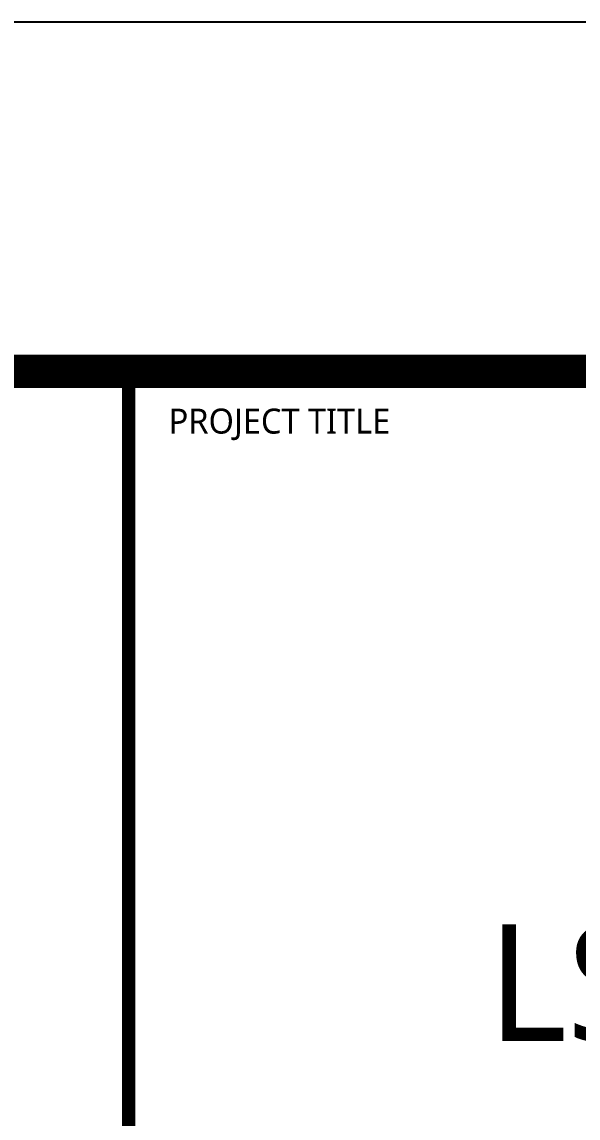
# Model space of a CAD drawing. Header units: millimetres. Extents: x 0 to 252300, y -45585 to -15885.
# Drawn here: x 78404 to 80075, y -19180 to -15885 of the extents above; entities that cross this region are included whole.
import ezdxf
from ezdxf.enums import TextEntityAlignment as Align

# ---------------------------------------------------------------- set-up
doc = ezdxf.new("R2010")
doc.units = ezdxf.units.MM
doc.header["$LTSCALE"] = 1000
doc.linetypes.add('CEN', pattern=[62, 60, -1, 0, -1])
for name, color, linetype in [('XR-SHEET-SHT', 5, 'Continuous'), ('XR-SHEET-TEXT', 3, 'Continuous'), ('XREF', 7, 'CEN')]:
    doc.layers.add(name, color=color, linetype=linetype)
doc.styles.add('XR-SHEET$0$XREF-Form$0$맑은고딕', font='malgun.ttf')
doc.styles.add('맑은고딕', font='malgun.ttf')

# ---------------------------------------------------------------- blocks, each defined once
blk = doc.blocks.new('XR-FORM-EE', base_point=(461, 408))
at = {"layer": 'XR-SHEET-SHT', "color": 5}
blk.add_lwpolyline([(0, 118800), (168200, 118800), (168200, 0), (0, 0)], close=True, dxfattribs=at)
at = {"layer": 'XR-SHEET-SHT', "color": 5, "const_width": 400}
blk.add_lwpolyline([(9300, 114600), (163900, 114600), (163900, 4200), (9300, 4200)], close=True, dxfattribs=at)
at = {"layer": 'XR-SHEET-SHT', "color": 5, "const_width": 160}
blk.add_lwpolyline([(146700, 114600), (146700, 4200)], dxfattribs=at)
at = {"layer": 'XR-SHEET-SHT', "color": 7, "style": 'XR-SHEET$0$XREF-Form$0$맑은고딕'}
blk.add_text('PROJECT TITLE', height=300, dxfattribs=at).set_placement((147180, 114000), align=Align.MIDDLE_LEFT)
at = {"layer": 'XR-SHEET-TEXT', "color": 3, "style": '맑은고딕'}
blk.add_text('LS Electric', height=1400, dxfattribs=at).set_placement((155300, 107249), align=Align.MIDDLE_CENTER)

msp = doc.modelspace()

# ---------------------------------------------------------------- block references
at = {"layer": 'XREF', "xscale": 0.25, "yscale": 0.25, "zscale": 0.25}
msp.add_blockref('XR-FORM-EE', (42165.3, -45482.7), dxfattribs=at)

doc.saveas('drawing.dxf')
